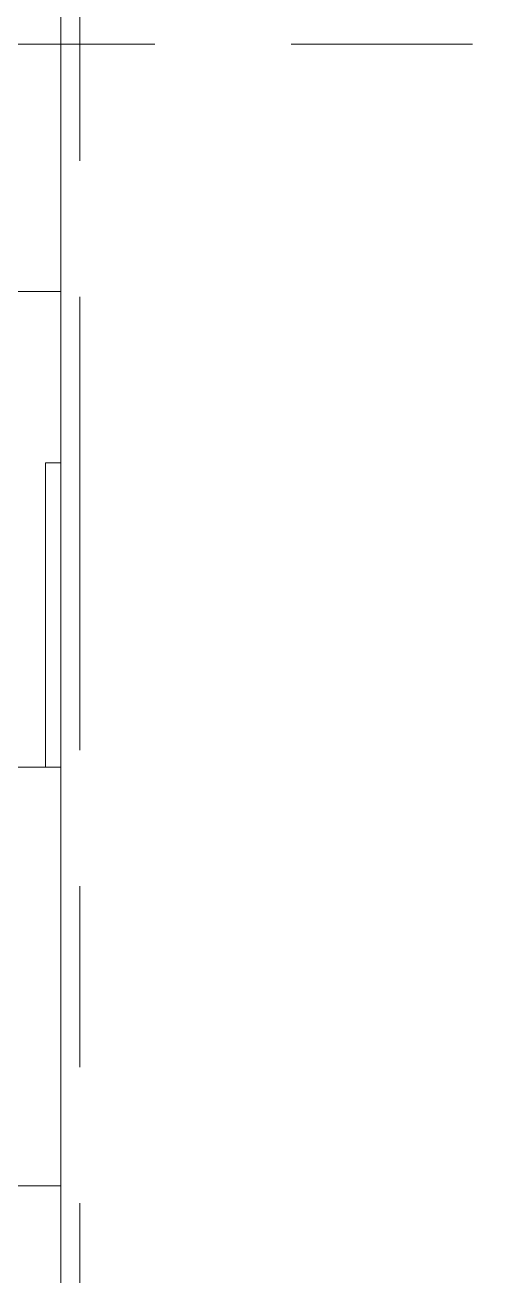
# Model space of a CAD drawing. Header units: millimetres. Extents: x -99196 to 15601, y -9661 to 93550.
# Drawn here: x -23595 to -22393, y 25266 to 28550 of the extents above; entities that cross this region are included whole.
import ezdxf

# ---------------------------------------------------------------- set-up
doc = ezdxf.new("R2010")
doc.units = ezdxf.units.MM
doc.linetypes.add('Centre', pattern=[31.75, 6.35, -4.7625, 15.875, -4.7625])
for name, color, linetype, lineweight in [('CUA', 31, 'Continuous', 9), ('NET-THAY', 2, 'Continuous', 9), ('TRUC', 225, 'Continuous', 5)]:
    doc.layers.add(name, color=color, linetype=linetype, lineweight=lineweight)

# ---------------------------------------------------------------- blocks, each defined once
blk = doc.blocks.new('CUA SAN PHOI LUA1 - CUA SAN PHOI LUA 800-1384255-MẶT ĐỨNG 14-1')
at = {"layer": 'CUA'}
for p in [(-23540.5, 23300), (-23500.5, 24100)]:
    blk.add_line(p, (-23540.5, 24100), dxfattribs=at)
blk = doc.blocks.new('A$C677B3655')
at = {"layer": 'NET-THAY'}
for p, q in [((-36828.3, 1400), (-39028.3, 1400)), ((-36828.3, 300), (-39028.3, 300))]:
    blk.add_line(p, q, dxfattribs=at)
for points in [[(-36828.3, 2650), (-39028.3, 2650)], [(-36828.3, 2650), (-36828.3, 1400)]]:
    blk.add_lwpolyline(points, dxfattribs=at)
at = {"layer": 'CUA'}
blk.add_blockref('CUA SAN PHOI LUA1 - CUA SAN PHOI LUA 800-1384255-MẶT ĐỨNG 14-1', (-13327.7, -21900), dxfattribs=at)

msp = doc.modelspace()

# ---------------------------------------------------------------- linework, layer by layer
at = {"layer": 'NET-THAY'}
msp.add_lwpolyline([(-23500.5, 21250), (-23500.5, 91900)], dxfattribs=at)
at = {"layer": 'TRUC', "linetype": 'Centre', "ltscale": 75}
for p, q in [((-23450.5, -7525.8), (-23450.5, 91838.4)), ((-99096.4, 28500), (15600.6, 28500))]:
    msp.add_line(p, q, dxfattribs=at)

# ---------------------------------------------------------------- block references
at = {"layer": 'NET-THAY'}
msp.add_blockref('A$C677B3655', (13327.7, 25200), dxfattribs=at)

doc.saveas('drawing.dxf')
